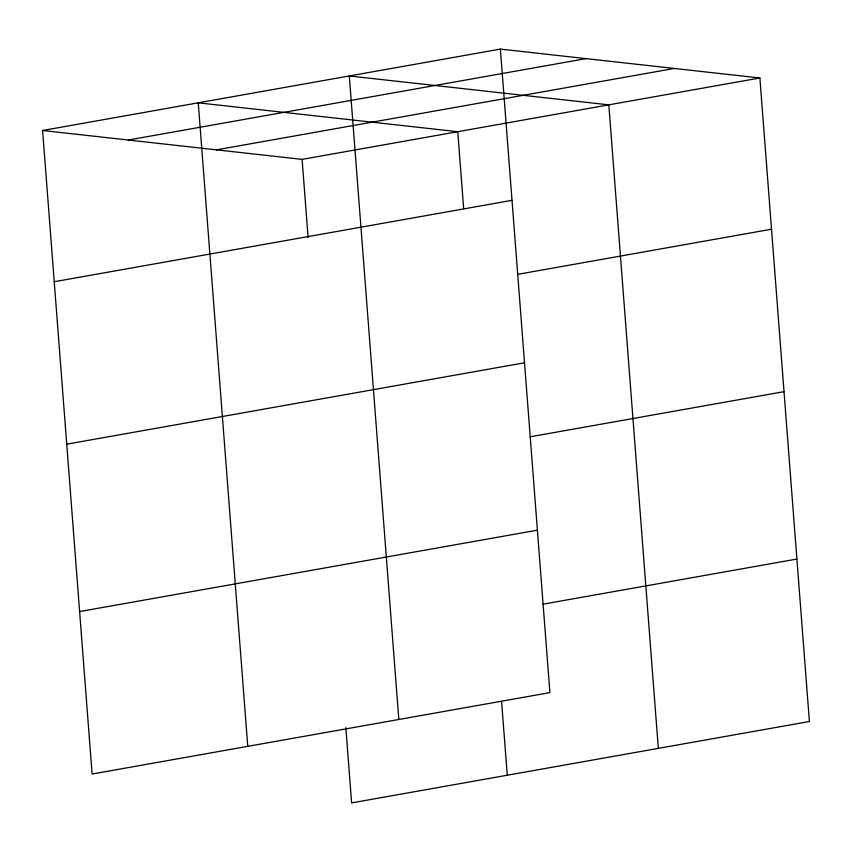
<?xml version="1.0" encoding="UTF-8"?>
<svg xmlns="http://www.w3.org/2000/svg" width="852" height="852" viewBox="0 0 852 852"><rect width="100%" height="100%" fill="white"/><g stroke="black" fill="none" stroke-linecap="round" stroke-linejoin="round"><path stroke-width="1.28" d="M500.38 49.096L549.902 692.623L92.112 774.021L42.6 130.494L500.38 49.096L759.888 77.979L809.4 721.506L351.62 802.903L345.827 727.608M128.237 140.026L586.016 58.628M216.461 149.845L674.251 68.458M42.6 130.494L302.098 159.377L759.888 77.979M54.24 281.724L512.02 200.326M517.569 274.365L771.518 229.209M66.733 444.18L524.523 362.782M530.072 436.82L784.021 391.664M79.619 611.555L537.399 530.168M542.948 604.196L796.897 559.05M658.33 748.365L608.818 104.849L349.309 75.966L398.832 719.482M463.669 208.644L457.748 131.709L198.25 102.826L247.762 746.341M501.572 701.26L507.26 775.224M302.098 159.377L308.126 237.644"/></g></svg>
